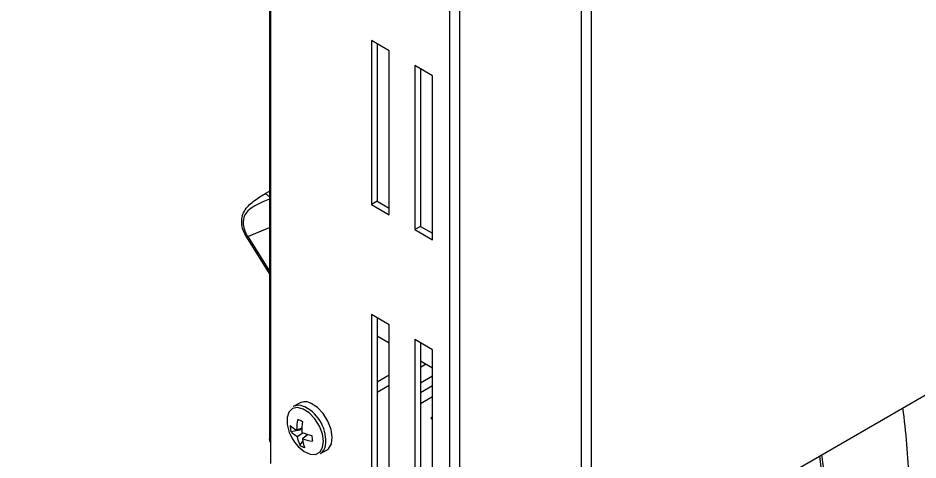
# Model space of a CAD drawing. Extents: x 8 to 113, y 1 to 87.
# Drawn here: x 18.066 to 22.541, y 7.979 to 10.177 of the extents above; entities that cross this region are included whole.
import ezdxf

# ---------------------------------------------------------------- set-up
doc = ezdxf.new("R2010")
doc.units = 0
doc.header["$MEASUREMENT"] = 0
doc.layers.add('OBJECT', color=7, linetype='CONTINUOUS')

msp = doc.modelspace()

# ---------------------------------------------------------------- linework, layer by layer
at = {"layer": 'OBJECT'}
for p, q in [((19.3157, 13.2647), (19.3157, 8.0838)), ((19.3209, 13.2892), (19.3209, 7.9613)), ((20.2136, 7.3438), (20.2136, 12.8759)), ((20.2631, 7.332), (20.2631, 12.8641)), ((20.8676, 7.332), (20.8676, 12.8641)), ((20.9171, 7.3438), (20.9171, 12.8759)), ((19.8229, 10.0656), (19.8229, 9.249)), ((19.9113, 10.0145), (19.8229, 10.0656)), ((19.8512, 10.0492), (19.8512, 9.2653)), ((19.9113, 9.198), (19.9113, 10.0145)), ((20.0386, 9.9411), (20.0386, 9.1245)), ((20.127, 9.89), (20.0386, 9.9411)), ((20.0669, 9.9247), (20.0669, 9.1408)), ((20.127, 9.0735), (20.127, 9.89)), ((19.2982, 9.3057), (19.3157, 9.3159)), ((19.8512, 9.2653), (19.8229, 9.249)), ((19.8512, 9.2653), (19.9113, 9.2306)), ((19.8229, 9.249), (19.9113, 9.198)), ((19.2082, 9.09), (19.3157, 9.1346)), ((20.0669, 9.1408), (20.0386, 9.1245)), ((20.0669, 9.1408), (20.127, 9.1061)), ((19.2082, 9.09), (19.2029, 9.0868)), ((19.3157, 8.9067), (19.2029, 9.0868)), ((19.2082, 9.09), (19.3157, 8.9184)), ((20.0386, 9.1245), (20.127, 9.0735)), ((19.8229, 8.7019), (19.8229, 7.8854)), ((19.9113, 8.6509), (19.8229, 8.7019)), ((19.8512, 8.6856), (19.8512, 7.9017)), ((19.9113, 7.8344), (19.9113, 8.6509)), ((19.9113, 8.5594), (19.8512, 8.5941)), ((20.9171, 7.3438), (23.1128, 8.6114)), ((20.0386, 8.5774), (20.0386, 7.7609)), ((20.127, 8.5264), (20.0386, 8.5774)), ((20.0669, 8.5611), (20.0669, 7.7772)), ((20.127, 7.7099), (20.127, 8.5264)), ((20.127, 8.4349), (20.0669, 8.4696)), ((20.0669, 8.4409), (20.0917, 8.4553)), ((19.9113, 8.4001), (19.8512, 8.3654)), ((20.127, 8.396), (20.0669, 8.3613)), ((19.8512, 8.3164), (19.9113, 8.3511)), ((20.127, 8.347), (20.0669, 8.3123)), ((20.0669, 8.2593), (20.127, 8.294)), ((19.4655, 8.2619), (19.4348, 8.2442)), ((19.4925, 8.2426), (19.4852, 8.2456)), ((20.127, 8.1919), (20.1181, 8.1868)), ((20.1181, 8.1868), (20.127, 8.1817)), ((19.4221, 8.1212), (19.4772, 8.131)), ((19.4774, 8.1375), (19.4512, 8.1276)), ((19.4539, 8.0963), (19.4829, 8.1136)), ((19.5062, 8.1063), (19.4797, 8.0845)), ((19.5019, 8.1028), (19.5046, 8.1067)), ((19.468, 8.0516), (19.4819, 8.0726)), ((19.5698, 8.0104), (19.6005, 8.0281))]:
    msp.add_line(p, q, dxfattribs=at)
at = {"layer": 'OBJECT', "flags": 128}
for points in [[(19.4844, 8.2323), (19.4555, 8.2398), (19.4307, 8.2346), (19.4128, 8.2172), (19.4036, 8.1896), (19.4042, 8.1546), (19.4145, 8.1162), (19.4193, 8.1048)], [(19.6005, 8.0281), (19.6095, 8.0349), (19.6239, 8.0588), (19.6284, 8.0921), (19.6226, 8.1311), (19.6071, 8.1716), (19.5836, 8.2093), (19.5546, 8.2399), (19.5232, 8.2603)], [(19.4413, 8.0667), (19.4588, 8.0454), (19.488, 8.0207), (19.5178, 8.007), (19.545, 8.0059), (19.5666, 8.0173), (19.5804, 8.0402), (19.5847, 8.0719), (19.5792, 8.1091), (19.5644, 8.1477), (19.542, 8.1836), (19.5143, 8.2129), (19.4844, 8.2323), (19.4844, 8.2323)], [(19.4193, 8.1048), (19.4334, 8.0784), (19.4413, 8.0667)], [(19.3209, 8.0664), (19.3174, 8.0736), (19.3157, 8.0838)], [(22.0508, 7.9983), (22.0641, 7.8872), (22.0661, 7.8682)], [(22.0618, 8.0047), (22.0693, 7.9443), (22.0781, 7.8612)]]:
    msp.add_lwpolyline(points, dxfattribs=at)
at = {"layer": 'OBJECT'}
for centre, radius, start, end in [((19.4614, 8.1942), 0.0566, 65.2024, 118.0264), ((19.4929, 8.2097), 0.059, 59.0778, 117.7077), ((19.4056, 8.0724), 0.1911, 352.9458, 62.9613), ((18.8334, 7.7536), 3.6646, 1.8937, 7.5932), ((19.5148, 8.249), 0.137, 225.9773, 242.3493), ((19.5733, 8.1488), 0.1537, 179.3668, 190.3264), ((19.7014, 8.1288), 0.2502, 167.7424, 180.2677), ((20.7247, 10.9157), 3.0135, 245.1213, 245.6251), ((19.7856, 8.1213), 0.3085, 170.7438, 181.011), ((19.6205, 8.1956), 0.2208, 204.276, 215.7186), ((19.5129, 8.2043), 0.123, 222.4418, 241.3482), ((19.5918, 8.4171), 0.3224, 249.151, 258.3889), ((20.5861, 8.1764), 1.0619, 184.0547, 185.6385), ((19.6103, 8.1211), 0.1583, 189.0105, 206.0147), ((19.6516, 8.1092), 0.1737, 188.2006, 203.2735), ((19.5646, 8.3188), 0.2492, 250.0762, 261.869), ((19.5325, 8.1606), 0.1267, 239.3692, 251.3771), ((19.5382, 8.0591), 0.058, 302.9932, 349.8882)]:
    msp.add_arc(centre, radius, start, end, dxfattribs=at)
for points, knots in [([(15.2364, 8.6341), (15.582, 8.8772), (16.2733, 9.3634), (17.3149, 10.049), (18.3292, 10.687), (18.9967, 11.0771), (19.3157, 11.2635)], [0, 0, 0, 0, 0.255394, 0.510845, 0.766264, 1, 1, 1, 1]), ([(19.3157, 11.2407), (19.1476, 11.1432), (18.7799, 10.9298), (18.2146, 10.5874), (17.6145, 10.2133), (17.0102, 9.8242), (16.4076, 9.4239), (15.8195, 9.0221), (15.4358, 8.7505), (15.2475, 8.6172)], [0, 0, 0, 0, 0.123528, 0.270146, 0.415672, 0.565188, 0.715491, 0.860428, 1, 1, 1, 1]), ([(19.2029, 9.0868), (19.1965, 9.0983), (19.1836, 9.1212), (19.1768, 9.1583), (19.1801, 9.1938), (19.1994, 9.2347), (19.2415, 9.2716), (19.2793, 9.2944), (19.2982, 9.3057)], [0, 0, 0, 0, 0.125023, 0.25026, 0.372599, 0.500558, 0.750171, 1, 1, 1, 1]), ([(19.3157, 9.276), (19.3051, 9.2714), (19.2804, 9.2607), (19.2429, 9.2435), (19.2088, 9.2218), (19.1924, 9.1966), (19.1865, 9.1755), (19.1853, 9.1591), (19.187, 9.1412), (19.1914, 9.1229), (19.1986, 9.1051), (19.2053, 9.0946), (19.2082, 9.09)], [0, 0, 0, 0, 0.132869, 0.308685, 0.478362, 0.608759, 0.668017, 0.739501, 0.797122, 0.869822, 0.943617, 1, 1, 1, 1]), ([(19.3157, 9.2875), (19.3142, 9.2885), (19.3079, 9.2927), (19.3024, 9.3001), (19.2982, 9.3057)], [0, 0, 0, 0, 0.232812, 1, 1, 1, 1])]:
    msp.add_open_spline(points, degree=3, knots=knots, dxfattribs=at)

doc.saveas('drawing.dxf')
